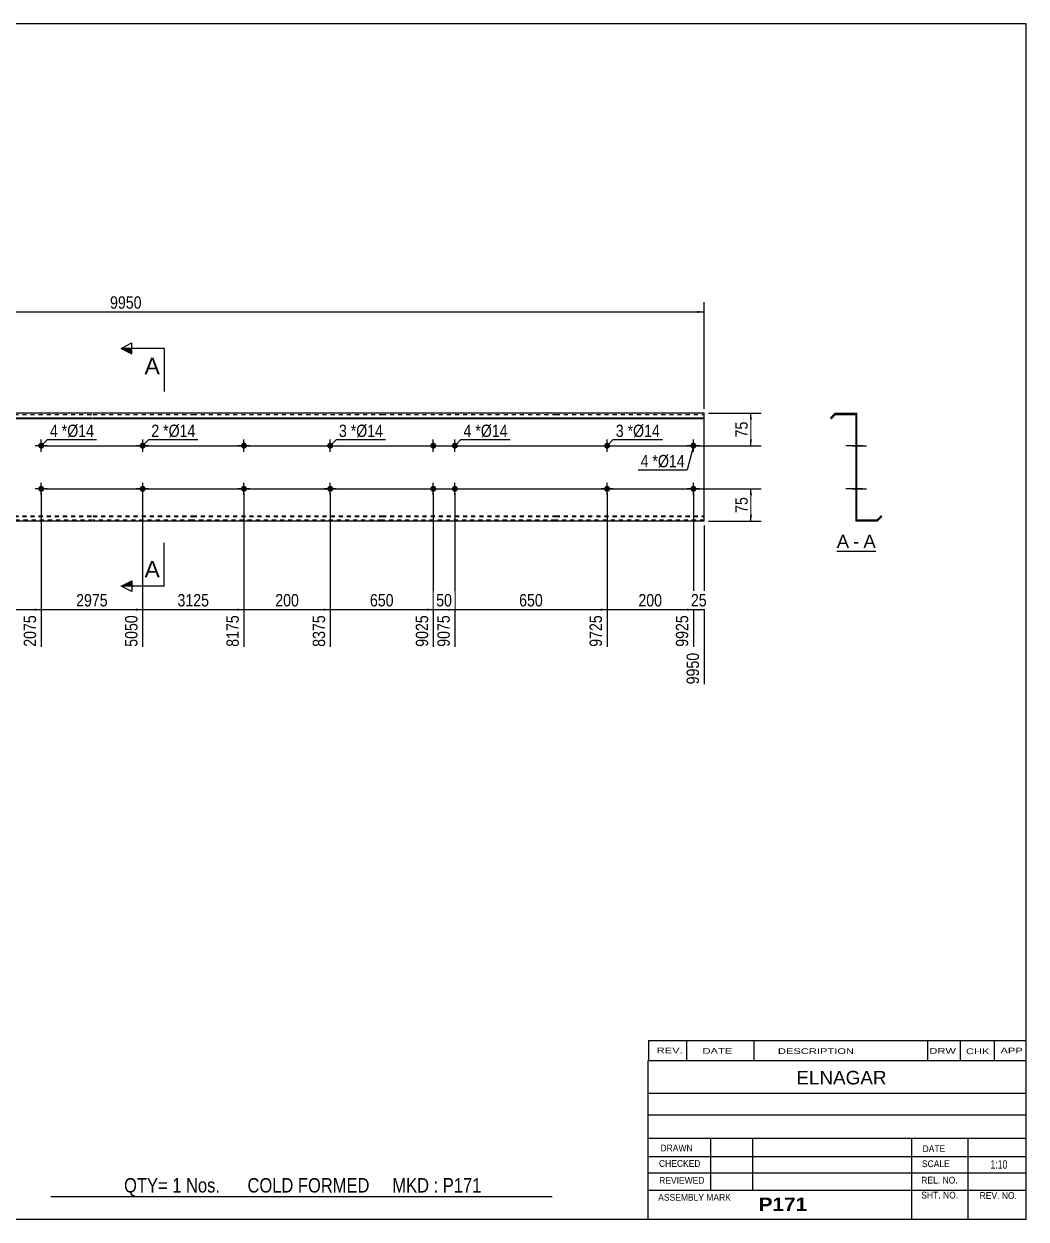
# Model space of a CAD drawing. Header units: millimetres. Extents: x -60 to 343, y -174 to 103.
# Drawn here: x 110.5 to 342.8, y -174.2 to 102.8 of the extents above; entities that cross this region are included whole.
import ezdxf

# ---------------------------------------------------------------- set-up
doc = ezdxf.new("R2010")
doc.units = ezdxf.units.MM
doc.linetypes.add('DXK_LINE_DOT1', pattern=[1.8814, 0.9407, -0.9407])
doc.styles.add('Arial', font='ARIAL.TTF', dxfattribs={"height": 0.2})
doc.styles.add('Arial Bold', font='ARIALBD.TTF', dxfattribs={"height": 0.2})
doc.styles.add('Arial Narrow', font='ARIALN.TTF', dxfattribs={"height": 0.2})

# ---------------------------------------------------------------- blocks, each defined once
blk = doc.blocks.new('Unknown-627188763-1854')
at = {"color": 5, "linetype": 'Continuous'}
for p, q in [((342.8, 102.75), (-57.2, 102.75)), ((-57.2, 102.75), (-57.2, -174.25)), ((342.8, -174.25), (342.8, 102.75)), ((-57.2, -174.25), (342.8, -174.25))]:
    blk.add_line(p, q, dxfattribs=at)
at = {"color": 174, "linetype": 'Continuous', "style": 'Arial'}
blk.add_text('Tekla structures', height=1.9102, rotation=90, dxfattribs=at).set_placement((-57.7, -173.75))
blk = doc.blocks.new('Unknown-627188763-12 - 1243')
at = {"color": 7, "linetype": 'Continuous'}
blk.add_line((298.9, -19.45), (307.93, -19.45), dxfattribs=at)
at = {"color": 0, "linetype": 'Continuous'}
blk.add_wipeout([(301.74, -18.7), (301.74, -15.5), (298.9, -15.5), (298.9, -18.7)], dxfattribs=at)
blk.add_wipeout([(304.13, -18.7), (304.13, -15.5), (302.7, -15.5), (302.7, -18.7)], dxfattribs=at)
at = {"color": 96, "linetype": 'Continuous', "style": 'Arial'}
blk.add_text('A', height=3.06, dxfattribs=at).set_placement((298.9, -18.7))
at = {"color": 0, "linetype": 'Continuous'}
blk.add_wipeout([(307.93, -18.7), (307.93, -15.5), (305.09, -15.5), (305.09, -18.7)], dxfattribs=at)
at = {"color": 96, "linetype": 'Continuous', "style": 'Arial'}
for s, p in [('A', (305.09, -18.7)), ('-', (302.7, -18.7))]:
    blk.add_text(s, height=3.06, dxfattribs=at).set_placement(p)
blk = doc.blocks.new('Bolt-627188763-1223 - 1203')
at = {"linetype": 'Continuous'}
for points in [[(160.77, 5, -1), (162.17, 5, -1)], [(264.96, 5, -1), (266.36, 5, -1)]]:
    blk.add_hatch(color=3, dxfattribs=at).paths.add_polyline_path(points)
at = {"color": 3, "linetype": 'Continuous'}
for p, q in [((161.47, 3.6), (161.47, 6.4)), ((265.66, 3.6), (265.66, 6.4)), ((162.87, 5), (160.07, 5)), ((267.06, 5), (264.26, 5))]:
    blk.add_line(p, q, dxfattribs=at)
blk = doc.blocks.new('Part-627188763-1218 - 1203')
at = {"color": 2, "linetype": 'Continuous'}
for p, q in [((14.4, 12.5), (0, 12.5)), ((0, 12.5), (0, -12.5)), ((0, 11.44), (14.4, 11.44)), ((0, 11.26), (14.4, 11.26)), ((38.29, 12.5), (14.5, 12.5)), ((14.5, 11.44), (38.29, 11.44)), ((14.5, 11.26), (38.29, 11.26)), ((78.59, 12.5), (38.39, 12.5)), ((38.39, 11.44), (78.59, 11.44)), ((38.39, 11.26), (78.59, 11.26)), ((102.48, 12.5), (78.69, 12.5)), ((78.69, 11.44), (102.48, 11.44)), ((78.69, 11.26), (102.48, 11.26)), ((126.38, 12.5), (102.58, 12.5)), ((102.58, 11.44), (126.38, 11.44)), ((102.58, 11.26), (126.38, 11.26)), ((149.48, 12.5), (126.48, 12.5)), ((126.48, 11.44), (149.48, 11.44)), ((126.48, 11.26), (149.48, 11.26)), ((193.37, 12.5), (149.58, 12.5)), ((149.58, 11.44), (193.37, 11.44)), ((149.58, 11.26), (193.37, 11.26)), ((233.67, 12.5), (193.47, 12.5)), ((193.47, 11.44), (233.67, 11.44)), ((193.47, 11.26), (233.67, 11.26)), ((268.16, 12.5), (233.77, 12.5)), ((233.77, 11.44), (268.16, 11.44)), ((233.77, 11.26), (268.16, 11.26)), ((268.16, -12.5), (268.16, 12.5)), ((14.4, -12.5), (0, -12.5)), ((38.29, -12.5), (14.5, -12.5)), ((78.59, -12.5), (38.39, -12.5)), ((102.48, -12.5), (78.69, -12.5)), ((126.38, -12.5), (102.58, -12.5)), ((149.48, -12.5), (126.48, -12.5)), ((193.37, -12.5), (149.58, -12.5)), ((233.67, -12.5), (193.47, -12.5)), ((268.16, -12.5), (233.77, -12.5))]:
    blk.add_line(p, q, dxfattribs=at)
at = {"color": 7, "linetype": 'DXK_LINE_DOT1'}
for p, q in [((0, 12.25), (14.4, 12.25)), ((14.5, 12.25), (38.29, 12.25)), ((38.39, 12.25), (78.59, 12.25)), ((78.69, 12.25), (102.48, 12.25)), ((102.58, 12.25), (126.38, 12.25)), ((126.48, 12.25), (149.48, 12.25)), ((149.58, 12.25), (193.37, 12.25)), ((193.47, 12.25), (233.67, 12.25)), ((233.77, 12.25), (268.16, 12.25)), ((0, -11.26), (14.4, -11.26)), ((0, -11.44), (14.4, -11.44)), ((14.4, -12.25), (0, -12.25)), ((14.5, -11.26), (38.29, -11.26)), ((14.5, -11.44), (38.29, -11.44)), ((38.29, -12.25), (14.5, -12.25)), ((38.39, -11.26), (78.59, -11.26)), ((38.39, -11.44), (78.59, -11.44)), ((78.59, -12.25), (38.39, -12.25)), ((78.69, -11.26), (102.48, -11.26)), ((78.69, -11.44), (102.48, -11.44)), ((102.48, -12.25), (78.69, -12.25)), ((102.58, -11.26), (126.38, -11.26)), ((102.58, -11.44), (126.38, -11.44)), ((126.38, -12.25), (102.58, -12.25)), ((126.48, -11.26), (149.48, -11.26)), ((126.48, -11.44), (149.48, -11.44)), ((149.48, -12.25), (126.48, -12.25)), ((149.58, -11.26), (193.37, -11.26)), ((149.58, -11.44), (193.37, -11.44)), ((193.37, -12.25), (149.58, -12.25)), ((193.47, -11.26), (233.67, -11.26)), ((193.47, -11.44), (233.67, -11.44)), ((233.67, -12.25), (193.47, -12.25)), ((233.77, -11.26), (268.16, -11.26)), ((233.77, -11.44), (268.16, -11.44)), ((268.16, -12.25), (233.77, -12.25))]:
    blk.add_line(p, q, dxfattribs=at)
blk = doc.blocks.new('Bolt-627188763-1221 - 1203')
at = {"linetype": 'Continuous'}
blk.add_hatch(color=3, dxfattribs=at).paths.add_polyline_path([(244.96, -5, -1), (246.36, -5, -1)])
at = {"color": 3, "linetype": 'Continuous'}
for p, q in [((247.06, -5), (244.26, -5)), ((245.66, -6.4), (245.66, -3.6))]:
    blk.add_line(p, q, dxfattribs=at)
blk = doc.blocks.new('Bolt-627188763-1222 - 1203')
at = {"linetype": 'Continuous'}
blk.add_hatch(color=3, dxfattribs=at).paths.add_polyline_path([(180.77, -5, -1), (182.17, -5, -1)])
at = {"color": 3, "linetype": 'Continuous'}
for p, q in [((182.87, -5), (180.07, -5)), ((181.47, -6.4), (181.47, -3.6))]:
    blk.add_line(p, q, dxfattribs=at)
blk = doc.blocks.new('Bolt-627188763-1224 - 1203')
at = {"linetype": 'Continuous'}
for points in [[(160.77, -5, -1), (162.17, -5, -1)], [(264.96, -5, -1), (266.36, -5, -1)]]:
    blk.add_hatch(color=3, dxfattribs=at).paths.add_polyline_path(points)
at = {"color": 3, "linetype": 'Continuous'}
for p, q in [((162.87, -5), (160.07, -5)), ((161.47, -6.4), (161.47, -3.6)), ((267.06, -5), (264.26, -5)), ((265.66, -6.4), (265.66, -3.6))]:
    blk.add_line(p, q, dxfattribs=at)
blk = doc.blocks.new('Bolt-627188763-1225 - 1203')
at = {"linetype": 'Continuous'}
for points in [[(1.8, 5, -1), (3.2, 5, -1)], [(113.78, 5, -1), (115.18, 5, -1)]]:
    blk.add_hatch(color=3, dxfattribs=at).paths.add_polyline_path(points)
at = {"color": 3, "linetype": 'Continuous'}
for p, q in [((2.5, 3.6), (2.5, 6.4)), ((114.48, 3.6), (114.48, 6.4)), ((3.9, 5), (1.1, 5)), ((115.88, 5), (113.08, 5))]:
    blk.add_line(p, q, dxfattribs=at)
blk = doc.blocks.new('Bolt-627188763-1226 - 1203')
at = {"linetype": 'Continuous'}
for points in [[(1.8, -5, -1), (3.2, -5, -1)], [(113.78, -5, -1), (115.18, -5, -1)]]:
    blk.add_hatch(color=3, dxfattribs=at).paths.add_polyline_path(points)
at = {"color": 3, "linetype": 'Continuous'}
for p, q in [((3.9, -5), (1.1, -5)), ((2.5, -6.4), (2.5, -3.6)), ((115.88, -5), (113.08, -5)), ((114.48, -6.4), (114.48, -3.6))]:
    blk.add_line(p, q, dxfattribs=at)
blk = doc.blocks.new('Bolt-627188763-1227 - 1203')
at = {"linetype": 'Continuous'}
for points in [[(138.68, 5, -1), (137.28, 5, -1)], [(138.68, -5, -1), (137.28, -5, -1)]]:
    blk.add_hatch(color=3, dxfattribs=at).paths.add_polyline_path(points)
at = {"color": 3, "linetype": 'Continuous'}
for p, q in [((137.98, 6.4), (137.98, 3.6)), ((139.38, 5), (136.58, 5)), ((139.38, -5), (136.58, -5)), ((137.98, -3.6), (137.98, -6.4))]:
    blk.add_line(p, q, dxfattribs=at)
blk = doc.blocks.new('Bolt-627188763-1233 - 1203')
at = {"linetype": 'Continuous'}
for points in [[(204.67, 5, -1), (206.07, 5, -1)], [(209.67, 5, -1), (211.07, 5, -1)], [(204.67, -5, -1), (206.07, -5, -1)], [(209.67, -5, -1), (211.07, -5, -1)]]:
    blk.add_hatch(color=3, dxfattribs=at).paths.add_polyline_path(points)
at = {"color": 3, "linetype": 'Continuous'}
for p, q in [((205.37, 3.6), (205.37, 6.4)), ((210.37, 3.6), (210.37, 6.4)), ((203.97, 5), (206.77, 5)), ((208.97, 5), (211.77, 5)), ((203.97, -5), (206.77, -5)), ((205.37, -6.4), (205.37, -3.6)), ((208.97, -5), (211.77, -5)), ((210.37, -6.4), (210.37, -3.6))]:
    blk.add_line(p, q, dxfattribs=at)
blk = doc.blocks.new('Bolt-627188763-1234 - 1203')
at = {"linetype": 'Continuous'}
blk.add_hatch(color=3, dxfattribs=at).paths.add_polyline_path([(180.77, 5, -1), (182.17, 5, -1)])
at = {"color": 3, "linetype": 'Continuous'}
for p, q in [((181.47, 3.6), (181.47, 6.4)), ((180.07, 5), (182.87, 5))]:
    blk.add_line(p, q, dxfattribs=at)
blk = doc.blocks.new('Bolt-627188763-1235 - 1203')
at = {"linetype": 'Continuous'}
blk.add_hatch(color=3, dxfattribs=at).paths.add_polyline_path([(244.96, 5, -1), (246.36, 5, -1)])
at = {"color": 3, "linetype": 'Continuous'}
for p, q in [((245.66, 3.6), (245.66, 6.4)), ((244.26, 5), (247.06, 5))]:
    blk.add_line(p, q, dxfattribs=at)
blk = doc.blocks.new('Bolt-627188763-1236 - 1203')
at = {"linetype": 'Continuous'}
blk.add_hatch(color=3, dxfattribs=at).paths.add_polyline_path([(244.96, -5, -1), (246.36, -5, -1)])
at = {"color": 3, "linetype": 'Continuous'}
for p, q in [((247.06, -5), (244.26, -5)), ((245.66, -6.4), (245.66, -3.6))]:
    blk.add_line(p, q, dxfattribs=at)
blk = doc.blocks.new('Bolt-627188763-1237 - 1203')
at = {"linetype": 'Continuous'}
blk.add_hatch(color=3, dxfattribs=at).paths.add_polyline_path([(180.77, -5, -1), (182.17, -5, -1)])
at = {"color": 3, "linetype": 'Continuous'}
for p, q in [((182.87, -5), (180.07, -5)), ((181.47, -6.4), (181.47, -3.6))]:
    blk.add_line(p, q, dxfattribs=at)
blk = doc.blocks.new('Bolt-627188763-1248 - 1243')
at = {"linetype": 'Continuous'}
blk.add_hatch(color=3, dxfattribs=at).paths.add_polyline_path([(303.29, -4.3), (303.29, -5.7), (303.54, -5.7), (303.54, -4.3)])
at = {"color": 3, "linetype": 'Continuous'}
for p, q in [((302.49, -5), (305.79, -5)), ((303.29, -4.3), (303.54, -4.3)), ((303.29, -5.7), (303.54, -5.7))]:
    blk.add_line(p, q, dxfattribs=at)
blk = doc.blocks.new('Bolt-627188763-1264 - 1243')
at = {"linetype": 'Continuous'}
blk.add_hatch(color=3, dxfattribs=at).paths.add_polyline_path([(303.29, -4.3), (303.29, -5.7), (303.54, -5.7), (303.54, -4.3)])
at = {"color": 3, "linetype": 'Continuous'}
for p, q in [((302.49, -5), (305.79, -5)), ((303.29, -4.3), (303.54, -4.3)), ((303.29, -5.7), (303.54, -5.7))]:
    blk.add_line(p, q, dxfattribs=at)
blk = doc.blocks.new('Part-627188763-1245 - 1243')
at = {"color": 2, "linetype": 'Continuous'}
for p, q in [((298.54, 12.5), (297.48, 11.44)), ((297.48, 11.44), (297.66, 11.26)), ((298.64, 12.25), (297.66, 11.26)), ((298.54, 12.5), (303.54, 12.5)), ((298.64, 12.25), (303.29, 12.25)), ((303.29, 12.25), (303.29, -12.5)), ((303.54, -12.25), (303.54, 12.5)), ((308.29, -12.5), (303.29, -12.5)), ((308.19, -12.25), (303.54, -12.25)), ((308.19, -12.25), (309.17, -11.26)), ((308.29, -12.5), (309.35, -11.44)), ((309.35, -11.44), (309.17, -11.26))]:
    blk.add_line(p, q, dxfattribs=at)
blk = doc.blocks.new('Bolt-627188763-1246 - 1243')
at = {"linetype": 'Continuous'}
blk.add_hatch(color=3, dxfattribs=at).paths.add_polyline_path([(303.29, -4.3), (303.29, -5.7), (303.54, -5.7), (303.54, -4.3)])
at = {"color": 3, "linetype": 'Continuous'}
for p, q in [((302.49, -5), (305.79, -5)), ((303.29, -4.3), (303.54, -4.3)), ((303.29, -5.7), (303.54, -5.7))]:
    blk.add_line(p, q, dxfattribs=at)
blk = doc.blocks.new('Bolt-627188763-1247 - 1243')
at = {"linetype": 'Continuous'}
blk.add_hatch(color=3, dxfattribs=at).paths.add_polyline_path([(303.29, -4.3), (303.29, -5.7), (303.54, -5.7), (303.54, -4.3)])
at = {"color": 3, "linetype": 'Continuous'}
for p, q in [((302.49, -5), (305.79, -5)), ((303.29, -4.3), (303.54, -4.3)), ((303.29, -5.7), (303.54, -5.7))]:
    blk.add_line(p, q, dxfattribs=at)
blk = doc.blocks.new('Bolt-627188763-1249 - 1243')
at = {"linetype": 'Continuous'}
blk.add_hatch(color=3, dxfattribs=at).paths.add_polyline_path([(303.29, -4.3), (303.29, -5.7), (303.54, -5.7), (303.54, -4.3)])
at = {"color": 3, "linetype": 'Continuous'}
for p, q in [((302.49, -5), (305.79, -5)), ((303.29, -4.3), (303.54, -4.3)), ((303.29, -5.7), (303.54, -5.7))]:
    blk.add_line(p, q, dxfattribs=at)
blk = doc.blocks.new('Bolt-627188763-1250 - 1243')
at = {"linetype": 'Continuous'}
blk.add_hatch(color=3, dxfattribs=at).paths.add_polyline_path([(303.29, 5.7), (303.29, 4.3), (303.54, 4.3), (303.54, 5.7)])
blk.add_hatch(color=3, dxfattribs=at).paths.add_polyline_path([(303.29, 5.7), (303.29, 4.3), (303.54, 4.3), (303.54, 5.7)])
at = {"color": 3, "linetype": 'Continuous'}
for p, q in [((303.29, 5.7), (303.54, 5.7)), ((303.29, 5.7), (303.54, 5.7)), ((302.49, 5), (305.79, 5)), ((302.49, 5), (305.79, 5)), ((303.29, 4.3), (303.54, 4.3)), ((303.29, 4.3), (303.54, 4.3))]:
    blk.add_line(p, q, dxfattribs=at)
blk = doc.blocks.new('Bolt-627188763-1251 - 1243')
at = {"linetype": 'Continuous'}
blk.add_hatch(color=3, dxfattribs=at).paths.add_polyline_path([(303.29, -4.3), (303.29, -5.7), (303.54, -5.7), (303.54, -4.3)])
blk.add_hatch(color=3, dxfattribs=at).paths.add_polyline_path([(303.29, -4.3), (303.29, -5.7), (303.54, -5.7), (303.54, -4.3)])
at = {"color": 3, "linetype": 'Continuous'}
for p, q in [((302.49, -5), (305.79, -5)), ((302.49, -5), (305.79, -5)), ((303.29, -4.3), (303.54, -4.3)), ((303.29, -4.3), (303.54, -4.3)), ((303.29, -5.7), (303.54, -5.7)), ((303.29, -5.7), (303.54, -5.7))]:
    blk.add_line(p, q, dxfattribs=at)
blk = doc.blocks.new('Bolt-627188763-1252 - 1243')
at = {"linetype": 'Continuous'}
blk.add_hatch(color=3, dxfattribs=at).paths.add_polyline_path([(303.29, 5.7), (303.29, 4.3), (303.54, 4.3), (303.54, 5.7)])
blk.add_hatch(color=3, dxfattribs=at).paths.add_polyline_path([(303.29, 5.7), (303.29, 4.3), (303.54, 4.3), (303.54, 5.7)])
at = {"color": 3, "linetype": 'Continuous'}
for p, q in [((303.29, 5.7), (303.54, 5.7)), ((303.29, 5.7), (303.54, 5.7)), ((302.49, 5), (305.79, 5)), ((302.49, 5), (305.79, 5)), ((303.29, 4.3), (303.54, 4.3)), ((303.29, 4.3), (303.54, 4.3))]:
    blk.add_line(p, q, dxfattribs=at)
blk = doc.blocks.new('Bolt-627188763-1253 - 1243')
at = {"linetype": 'Continuous'}
blk.add_hatch(color=3, dxfattribs=at).paths.add_polyline_path([(303.29, -4.3), (303.29, -5.7), (303.54, -5.7), (303.54, -4.3)])
blk.add_hatch(color=3, dxfattribs=at).paths.add_polyline_path([(303.29, -4.3), (303.29, -5.7), (303.54, -5.7), (303.54, -4.3)])
at = {"color": 3, "linetype": 'Continuous'}
for p, q in [((302.49, -5), (305.79, -5)), ((302.49, -5), (305.79, -5)), ((303.29, -4.3), (303.54, -4.3)), ((303.29, -4.3), (303.54, -4.3)), ((303.29, -5.7), (303.54, -5.7)), ((303.29, -5.7), (303.54, -5.7))]:
    blk.add_line(p, q, dxfattribs=at)
blk = doc.blocks.new('Bolt-627188763-1254 - 1243')
at = {"linetype": 'Continuous'}
for points in [[(303.54, 4.3), (303.54, 5.7), (303.29, 5.7), (303.29, 4.3)], [(303.54, -5.7), (303.54, -4.3), (303.29, -4.3), (303.29, -5.7)]]:
    blk.add_hatch(color=3, dxfattribs=at).paths.add_polyline_path(points)
at = {"color": 3, "linetype": 'Continuous'}
for p, q in [((303.54, 5.7), (303.29, 5.7)), ((303.54, 5), (301.29, 5)), ((303.54, 4.3), (303.29, 4.3)), ((303.54, -5), (301.29, -5)), ((303.54, -4.3), (303.29, -4.3)), ((303.54, -5.7), (303.29, -5.7))]:
    blk.add_line(p, q, dxfattribs=at)
blk = doc.blocks.new('Bolt-627188763-1255 - 1243')
at = {"linetype": 'Continuous'}
for points in [[(303.29, 5.7), (303.29, 4.3), (303.54, 4.3), (303.54, 5.7)], [(303.29, 5.7), (303.29, 4.3), (303.54, 4.3), (303.54, 5.7)], [(303.29, -4.3), (303.29, -5.7), (303.54, -5.7), (303.54, -4.3)], [(303.29, -4.3), (303.29, -5.7), (303.54, -5.7), (303.54, -4.3)]]:
    blk.add_hatch(color=3, dxfattribs=at).paths.add_polyline_path(points)
at = {"color": 3, "linetype": 'Continuous'}
for p, q in [((303.54, 5.7), (303.29, 5.7)), ((303.54, 5.7), (303.29, 5.7)), ((304.84, 5), (301.04, 5)), ((304.84, 5), (301.04, 5)), ((303.54, 4.3), (303.29, 4.3)), ((303.54, 4.3), (303.29, 4.3)), ((304.84, -5), (301.04, -5)), ((304.84, -5), (301.04, -5)), ((303.54, -4.3), (303.29, -4.3)), ((303.54, -4.3), (303.29, -4.3)), ((303.54, -5.7), (303.29, -5.7)), ((303.54, -5.7), (303.29, -5.7))]:
    blk.add_line(p, q, dxfattribs=at)
blk = doc.blocks.new('Bolt-627188763-1256 - 1243')
at = {"linetype": 'Continuous'}
blk.add_hatch(color=3, dxfattribs=at).paths.add_polyline_path([(303.29, 5.7), (303.29, 4.3), (303.54, 4.3), (303.54, 5.7)])
at = {"color": 3, "linetype": 'Continuous'}
for p, q in [((303.54, 5.7), (303.29, 5.7)), ((304.49, 5), (301.19, 5)), ((303.54, 4.3), (303.29, 4.3))]:
    blk.add_line(p, q, dxfattribs=at)
blk = doc.blocks.new('Bolt-627188763-1257 - 1243')
at = {"linetype": 'Continuous'}
blk.add_hatch(color=3, dxfattribs=at).paths.add_polyline_path([(303.29, 5.7), (303.29, 4.3), (303.54, 4.3), (303.54, 5.7)])
at = {"color": 3, "linetype": 'Continuous'}
for p, q in [((303.54, 5.7), (303.29, 5.7)), ((304.49, 5), (301.19, 5)), ((303.54, 4.3), (303.29, 4.3))]:
    blk.add_line(p, q, dxfattribs=at)
blk = doc.blocks.new('Bolt-627188763-1258 - 1243')
at = {"linetype": 'Continuous'}
blk.add_hatch(color=3, dxfattribs=at).paths.add_polyline_path([(303.29, -4.3), (303.29, -5.7), (303.54, -5.7), (303.54, -4.3)])
at = {"color": 3, "linetype": 'Continuous'}
for p, q in [((302.49, -5), (305.79, -5)), ((303.29, -4.3), (303.54, -4.3)), ((303.29, -5.7), (303.54, -5.7))]:
    blk.add_line(p, q, dxfattribs=at)
blk = doc.blocks.new('Bolt-627188763-1259 - 1243')
at = {"linetype": 'Continuous'}
blk.add_hatch(color=3, dxfattribs=at).paths.add_polyline_path([(303.29, -4.3), (303.29, -5.7), (303.54, -5.7), (303.54, -4.3)])
at = {"color": 3, "linetype": 'Continuous'}
for p, q in [((302.49, -5), (305.79, -5)), ((303.29, -4.3), (303.54, -4.3)), ((303.29, -5.7), (303.54, -5.7))]:
    blk.add_line(p, q, dxfattribs=at)
blk = doc.blocks.new('Bolt-627188763-1260 - 1243')
at = {"linetype": 'Continuous'}
for points in [[(303.29, 5.7), (303.29, 4.3), (303.54, 4.3), (303.54, 5.7)], [(303.29, 5.7), (303.29, 4.3), (303.54, 4.3), (303.54, 5.7)], [(303.29, -4.3), (303.29, -5.7), (303.54, -5.7), (303.54, -4.3)], [(303.29, -4.3), (303.29, -5.7), (303.54, -5.7), (303.54, -4.3)]]:
    blk.add_hatch(color=3, dxfattribs=at).paths.add_polyline_path(points)
at = {"color": 3, "linetype": 'Continuous'}
for p, q in [((303.54, 5.7), (303.29, 5.7)), ((303.54, 5.7), (303.29, 5.7)), ((304.84, 5), (301.04, 5)), ((304.84, 5), (301.04, 5)), ((303.54, 4.3), (303.29, 4.3)), ((303.54, 4.3), (303.29, 4.3)), ((304.84, -5), (301.04, -5)), ((304.84, -5), (301.04, -5)), ((303.54, -4.3), (303.29, -4.3)), ((303.54, -4.3), (303.29, -4.3)), ((303.54, -5.7), (303.29, -5.7)), ((303.54, -5.7), (303.29, -5.7))]:
    blk.add_line(p, q, dxfattribs=at)
blk = doc.blocks.new('Bolt-627188763-1261 - 1243')
at = {"linetype": 'Continuous'}
blk.add_hatch(color=3, dxfattribs=at).paths.add_polyline_path([(303.29, 5.7), (303.29, 4.3), (303.54, 4.3), (303.54, 5.7)])
at = {"color": 3, "linetype": 'Continuous'}
for p, q in [((303.54, 5.7), (303.29, 5.7)), ((304.46, 5), (301.16, 5)), ((303.54, 4.3), (303.29, 4.3))]:
    blk.add_line(p, q, dxfattribs=at)
blk = doc.blocks.new('Bolt-627188763-1262 - 1243')
at = {"linetype": 'Continuous'}
blk.add_hatch(color=3, dxfattribs=at).paths.add_polyline_path([(303.29, 5.7), (303.29, 4.3), (303.54, 4.3), (303.54, 5.7)])
at = {"color": 3, "linetype": 'Continuous'}
for p, q in [((303.54, 5.7), (303.29, 5.7)), ((304.46, 5), (301.16, 5)), ((303.54, 4.3), (303.29, 4.3))]:
    blk.add_line(p, q, dxfattribs=at)
blk = doc.blocks.new('Bolt-627188763-1263 - 1243')
at = {"linetype": 'Continuous'}
blk.add_hatch(color=3, dxfattribs=at).paths.add_polyline_path([(303.29, -4.3), (303.29, -5.7), (303.54, -5.7), (303.54, -4.3)])
at = {"color": 3, "linetype": 'Continuous'}
for p, q in [((302.49, -5), (305.79, -5)), ((303.29, -4.3), (303.54, -4.3)), ((303.29, -5.7), (303.54, -5.7))]:
    blk.add_line(p, q, dxfattribs=at)
blk = doc.blocks.new('StraightDimension-627188763-1289 - 1203')
at = {"linetype": 'Continuous'}
blk.add_hatch(color=7, dxfattribs=at).paths.add_polyline_path([(136.48, -32.75), (137.98, -33), (136.48, -33.25)])
at = {"color": 7, "linetype": 'Continuous'}
for p, q in [((114.48, -6), (114.48, -41.61)), ((137.98, -6), (137.98, -41.61)), ((114.48, -33), (137.98, -33))]:
    blk.add_line(p, q, dxfattribs=at)
at = {"color": 0}
blk.add_wipeout([(130.48, -32.85), (130.48, -28.65), (121.97, -28.65), (121.97, -32.85)], dxfattribs=at)
at = {"color": 0, "linetype": 'Continuous'}
blk.add_wipeout([(137.38, -33.7), (133.18, -33.7), (133.18, -42.21), (137.38, -42.21)], dxfattribs=at)
at = {"color": 3, "style": 'Arial Narrow'}
blk.add_text('2975', height=2.863, dxfattribs=at).set_placement((122.57, -32.25))
at = {"color": 3, "linetype": 'Continuous', "style": 'Arial Narrow'}
blk.add_text('5050', height=2.863, rotation=90.0002, dxfattribs=at).set_placement((136.78, -41.61))
blk = doc.blocks.new('StraightDimension-627188763-1284 - 1203')
at = {"linetype": 'Continuous'}
blk.add_hatch(color=7, dxfattribs=at).paths.add_polyline_path([(244.16, -32.75), (245.66, -33), (244.16, -33.25)])
at = {"color": 7, "linetype": 'Continuous'}
for p, q in [((210.37, -6), (210.37, -41.61)), ((245.66, -6), (245.66, -41.61)), ((210.37, -33), (245.66, -33))]:
    blk.add_line(p, q, dxfattribs=at)
at = {"color": 0}
blk.add_wipeout([(231.36, -32.85), (231.36, -28.65), (224.67, -28.65), (224.67, -32.85)], dxfattribs=at)
at = {"color": 0, "linetype": 'Continuous'}
blk.add_wipeout([(245.06, -33.7), (240.86, -33.7), (240.86, -42.21), (245.06, -42.21)], dxfattribs=at)
at = {"color": 3, "style": 'Arial Narrow'}
blk.add_text('650', height=2.863, dxfattribs=at).set_placement((225.27, -32.25))
at = {"color": 3, "linetype": 'Continuous', "style": 'Arial Narrow'}
blk.add_text('9725', height=2.863, rotation=90.0002, dxfattribs=at).set_placement((244.46, -41.61))
blk = doc.blocks.new('StraightDimension-627188763-1283 - 1203')
at = {"linetype": 'Continuous'}
blk.add_hatch(color=7, dxfattribs=at).paths.add_polyline_path([(264.16, -32.75), (265.66, -33), (264.16, -33.25)])
at = {"color": 7, "linetype": 'Continuous'}
for p, q in [((245.66, -6), (245.66, -41.61)), ((265.66, -6), (265.66, -41.61)), ((245.66, -33), (265.66, -33))]:
    blk.add_line(p, q, dxfattribs=at)
at = {"color": 0}
blk.add_wipeout([(259.01, -32.85), (259.01, -28.65), (252.32, -28.65), (252.32, -32.85)], dxfattribs=at)
at = {"color": 0, "linetype": 'Continuous'}
blk.add_wipeout([(265.06, -33.7), (260.86, -33.7), (260.86, -42.21), (265.06, -42.21)], dxfattribs=at)
at = {"color": 3, "style": 'Arial Narrow'}
blk.add_text('200', height=2.863, dxfattribs=at).set_placement((252.92, -32.25))
at = {"color": 3, "linetype": 'Continuous', "style": 'Arial Narrow'}
blk.add_text('9925', height=2.863, rotation=90.0002, dxfattribs=at).set_placement((264.46, -41.61))
blk = doc.blocks.new('StraightDimension-627188763-1282 - 1203')
at = {"linetype": 'Continuous'}
blk.add_hatch(color=7, dxfattribs=at).paths.add_polyline_path([(266.66, -32.75), (268.16, -33), (266.66, -33.25)])
at = {"color": 7, "linetype": 'Continuous'}
for p, q in [((265.66, -6), (265.66, -41.61)), ((268.16, -13.5), (268.16, -50.31)), ((265.66, -33), (268.16, -33))]:
    blk.add_line(p, q, dxfattribs=at)
at = {"color": 0}
blk.add_wipeout([(269.34, -32.85), (269.34, -28.65), (264.49, -28.65), (264.49, -32.85)], dxfattribs=at)
at = {"color": 0, "linetype": 'Continuous'}
blk.add_wipeout([(267.56, -42.4), (263.36, -42.4), (263.36, -50.91), (267.56, -50.91)], dxfattribs=at)
at = {"color": 3, "style": 'Arial Narrow'}
blk.add_text('25', height=2.863, dxfattribs=at).set_placement((265.09, -32.25))
at = {"color": 3, "linetype": 'Continuous', "style": 'Arial Narrow'}
blk.add_text('9950', height=2.863, rotation=90.0002, dxfattribs=at).set_placement((266.96, -50.31))
blk = doc.blocks.new('StraightDimension-627188763-1355 - 1203')
at = {"linetype": 'Continuous'}
for points in [[(278.75, 11), (279, 12.5), (279.25, 11)], [(279.25, 6.5), (279, 5), (278.75, 6.5)]]:
    blk.add_hatch(color=7, dxfattribs=at).paths.add_polyline_path(points)
at = {"color": 7, "linetype": 'Continuous'}
for p, q in [((269.16, 12.5), (281.4, 12.5)), ((279, 5), (279, 12.5)), ((115.48, 5), (281.4, 5))]:
    blk.add_line(p, q, dxfattribs=at)
at = {"color": 0}
blk.add_wipeout([(278.85, 11.18), (274.65, 11.18), (274.65, 6.32), (278.85, 6.32)], dxfattribs=at)
at = {"color": 3, "style": 'Arial Narrow'}
blk.add_text('75', height=2.863, rotation=90.0002, dxfattribs=at).set_placement((278.25, 6.92))
blk = doc.blocks.new('StraightDimension-627188763-1286 - 1203')
at = {"linetype": 'Continuous'}
blk.add_hatch(color=7, dxfattribs=at).paths.add_polyline_path([(203.87, -32.75), (205.37, -33), (203.87, -33.25)])
at = {"color": 7, "linetype": 'Continuous'}
for p, q in [((181.47, -6), (181.47, -41.61)), ((205.37, -6), (205.37, -41.61)), ((181.47, -33), (205.37, -33))]:
    blk.add_line(p, q, dxfattribs=at)
at = {"color": 0}
blk.add_wipeout([(196.76, -32.85), (196.76, -28.65), (190.08, -28.65), (190.08, -32.85)], dxfattribs=at)
at = {"color": 0, "linetype": 'Continuous'}
blk.add_wipeout([(204.77, -33.7), (200.57, -33.7), (200.57, -42.21), (204.77, -42.21)], dxfattribs=at)
at = {"color": 3, "style": 'Arial Narrow'}
blk.add_text('650', height=2.863, dxfattribs=at).set_placement((190.68, -32.25))
at = {"color": 3, "linetype": 'Continuous', "style": 'Arial Narrow'}
blk.add_text('9025', height=2.863, rotation=90.0002, dxfattribs=at).set_placement((204.17, -41.61))
blk = doc.blocks.new('StraightDimension-627188763-1290 - 1203')
at = {"linetype": 'Continuous'}
blk.add_hatch(color=7, dxfattribs=at).paths.add_polyline_path([(112.98, -32.75), (114.48, -33), (112.98, -33.25)])
at = {"color": 7, "linetype": 'Continuous'}
for p, q in [((90.58, -6), (90.58, -41.61)), ((114.48, -6), (114.48, -41.61)), ((90.58, -33), (114.48, -33))]:
    blk.add_line(p, q, dxfattribs=at)
at = {"color": 0}
blk.add_wipeout([(105.87, -32.85), (105.87, -28.65), (99.19, -28.65), (99.19, -32.85)], dxfattribs=at)
at = {"color": 0, "linetype": 'Continuous'}
blk.add_wipeout([(113.88, -33.7), (109.68, -33.7), (109.68, -42.21), (113.88, -42.21)], dxfattribs=at)
at = {"color": 3, "style": 'Arial Narrow'}
blk.add_text('350', height=2.863, dxfattribs=at).set_placement((99.79, -32.25))
at = {"color": 3, "linetype": 'Continuous', "style": 'Arial Narrow'}
blk.add_text('2075', height=2.863, rotation=90.0002, dxfattribs=at).set_placement((113.28, -41.61))
blk = doc.blocks.new('StraightDimension-627188763-1364 - 1203')
at = {"linetype": 'Continuous'}
for points in [[(278.75, -6.5), (279, -5), (279.25, -6.5)], [(279.25, -11), (279, -12.5), (278.75, -11)]]:
    blk.add_hatch(color=7, dxfattribs=at).paths.add_polyline_path(points)
at = {"color": 7, "linetype": 'Continuous'}
for p, q in [((115.48, -5), (281.4, -5)), ((279, -12.5), (279, -5)), ((269.16, -12.5), (281.4, -12.5))]:
    blk.add_line(p, q, dxfattribs=at)
at = {"color": 0}
blk.add_wipeout([(278.85, -6.32), (274.65, -6.32), (274.65, -11.18), (278.85, -11.18)], dxfattribs=at)
at = {"color": 3, "style": 'Arial Narrow'}
blk.add_text('75', height=2.863, rotation=90.0002, dxfattribs=at).set_placement((278.25, -10.58))
blk = doc.blocks.new('StraightDimension-627188763-1288 - 1203')
at = {"linetype": 'Continuous'}
blk.add_hatch(color=7, dxfattribs=at).paths.add_polyline_path([(159.97, -32.75), (161.47, -33), (159.97, -33.25)])
at = {"color": 7, "linetype": 'Continuous'}
for p, q in [((137.98, -6), (137.98, -41.61)), ((161.47, -6), (161.47, -41.61)), ((137.98, -33), (161.47, -33))]:
    blk.add_line(p, q, dxfattribs=at)
at = {"color": 0}
blk.add_wipeout([(153.98, -32.85), (153.98, -28.65), (145.47, -28.65), (145.47, -32.85)], dxfattribs=at)
at = {"color": 0, "linetype": 'Continuous'}
blk.add_wipeout([(160.87, -33.7), (156.67, -33.7), (156.67, -42.21), (160.87, -42.21)], dxfattribs=at)
at = {"color": 3, "style": 'Arial Narrow'}
blk.add_text('3125', height=2.863, dxfattribs=at).set_placement((146.07, -32.25))
at = {"color": 3, "linetype": 'Continuous', "style": 'Arial Narrow'}
blk.add_text('8175', height=2.863, rotation=90.0002, dxfattribs=at).set_placement((160.27, -41.61))
blk = doc.blocks.new('StraightDimension-627188763-1285 - 1203')
at = {"linetype": 'Continuous'}
blk.add_hatch(color=7, dxfattribs=at).paths.add_polyline_path([(208.87, -32.75), (210.37, -33), (208.87, -33.25)])
at = {"color": 7, "linetype": 'Continuous'}
for p, q in [((205.37, -6), (205.37, -41.61)), ((210.37, -6), (210.37, -41.61)), ((205.37, -33), (210.37, -33))]:
    blk.add_line(p, q, dxfattribs=at)
at = {"color": 0}
blk.add_wipeout([(210.29, -32.85), (210.29, -28.65), (205.44, -28.65), (205.44, -32.85)], dxfattribs=at)
at = {"color": 3, "style": 'Arial Narrow'}
blk.add_text('50', height=2.863, dxfattribs=at).set_placement((206.04, -32.25))
at = {"color": 0, "linetype": 'Continuous'}
blk.add_wipeout([(209.77, -33.7), (205.57, -33.7), (205.57, -42.21), (209.77, -42.21)], dxfattribs=at)
at = {"color": 3, "linetype": 'Continuous', "style": 'Arial Narrow'}
blk.add_text('9075', height=2.863, rotation=90.0002, dxfattribs=at).set_placement((209.17, -41.61))
blk = doc.blocks.new('StraightDimension-627188763-1287 - 1203')
at = {"linetype": 'Continuous'}
blk.add_hatch(color=7, dxfattribs=at).paths.add_polyline_path([(179.97, -32.75), (181.47, -33), (179.97, -33.25)])
at = {"color": 7, "linetype": 'Continuous'}
for p, q in [((161.47, -6), (161.47, -41.61)), ((181.47, -6), (181.47, -41.61)), ((161.47, -33), (181.47, -33))]:
    blk.add_line(p, q, dxfattribs=at)
at = {"color": 0}
blk.add_wipeout([(174.81, -32.85), (174.81, -28.65), (168.13, -28.65), (168.13, -32.85)], dxfattribs=at)
at = {"color": 0, "linetype": 'Continuous'}
blk.add_wipeout([(180.87, -33.7), (176.67, -33.7), (176.67, -42.21), (180.87, -42.21)], dxfattribs=at)
at = {"color": 3, "style": 'Arial Narrow'}
blk.add_text('200', height=2.863, dxfattribs=at).set_placement((168.73, -32.25))
at = {"color": 3, "linetype": 'Continuous', "style": 'Arial Narrow'}
blk.add_text('8375', height=2.863, rotation=90.0002, dxfattribs=at).set_placement((180.27, -41.61))
blk = doc.blocks.new('StraightDimension-627188763-1371 - 1203')
at = {"linetype": 'Continuous'}
for points in [[(1.5, 35.75), (0, 36), (1.5, 36.25)], [(266.66, 36.25), (268.16, 36), (266.66, 35.75)]]:
    blk.add_hatch(color=7, dxfattribs=at).paths.add_polyline_path(points)
at = {"color": 7, "linetype": 'Continuous'}
for p, q in [((0, 13.5), (0, 38.25)), ((268.16, 13.5), (268.16, 38.25)), ((0, 36), (268.16, 36))]:
    blk.add_line(p, q, dxfattribs=at)
at = {"color": 0}
blk.add_wipeout([(138.34, 36.15), (138.34, 40.35), (129.83, 40.35), (129.83, 36.15)], dxfattribs=at)
at = {"color": 3, "style": 'Arial Narrow'}
blk.add_text('9950', height=2.863, dxfattribs=at).set_placement((130.43, 36.75))
blk = doc.blocks.new('CBS_CALLOFF-627188763-1936')
at = {"color": 7, "linetype": 'Continuous'}
blk.add_line((116.68, -168.98), (232.91, -169), dxfattribs=at)
at = {"color": 3, "linetype": 'Continuous', "style": 'Arial Narrow'}
blk.add_text('QTY= 1 Nos.      COLD FORMED     MKD : P171', height=3.3405, dxfattribs=at).set_placement((133.68, -168.09))
blk = doc.blocks.new('CBS_NAME_BLOG-627188763-1937')
at = {"color": 7, "linetype": 'Continuous'}
for p, q in [((255.21, -137.5), (342.73, -137.5)), ((255.21, -174.21), (255.21, -137.5)), ((255.21, -145.04), (342.73, -145.04)), ((255.28, -150.09), (342.8, -150.09)), ((255.21, -155.46), (342.73, -155.46)), ((269.73, -167.57), (269.73, -155.47)), ((279.42, -167.54), (279.42, -155.47)), ((316.33, -174.21), (316.33, -155.48)), ((329.38, -174.21), (329.38, -155.47)), ((255.22, -159.76), (342.8, -159.74)), ((255.21, -163.51), (342.73, -163.51)), ((255.21, -167.55), (342.73, -167.55)), ((255.21, -174.25), (342.8, -174.25))]:
    blk.add_line(p, q, dxfattribs=at)
at = {"color": 3, "linetype": 'Continuous', "style": 'Arial'}
blk.add_text('ELNAGAR', height=3.133, dxfattribs=at).set_placement((289.53, -143.03))
at = {"color": 3, "linetype": 'Continuous'}
for s, height, style, width, p in [('DRAWN', 1.566, 'Arial', 0.9, (258.04, -158.57)), ('DATE', 1.566, 'Arial', 0.9, (318.8, -158.73)), ('CHECKED', 1.566, 'Arial', 0.9, (257.69, -162.14)), ('SCALE', 1.566, 'Arial', 0.9, (318.65, -162.21)), ('1:10', 1.957, 'Arial Narrow', 0.9, (334.54, -162.57)), ('REVIEWED', 1.566, 'Arial', 0.9, (257.73, -166.06)), ('REL. NO.', 1.566, 'Arial', 0.9, (318.51, -166.01)), ('ASSEMBLY MARK', 1.5663, 'Arial', 0.9, (257.51, -169.99)), ('SHT. NO.', 1.566, 'Arial', 0.9, (318.51, -169.48)), ('REV. NO.', 1.566, 'Arial', 0.9, (332.03, -169.57)), ('P171', 3.131, 'Arial Bold', 1.1, (280.79, -172.39))]:
    blk.add_text(s, height=height, dxfattribs=dict(at, style=style, width=width)).set_placement(p)
blk = doc.blocks.new('CBS_REVISION-627188763-1938')
at = {"color": 7, "linetype": 'Continuous'}
for p, q in [((255.29, -132.87), (342.79, -132.87)), ((255.29, -132.87), (255.29, -137.5)), ((264.09, -132.87), (264.09, -137.5)), ((279.68, -132.87), (279.68, -137.44)), ((319.94, -132.87), (319.94, -137.5)), ((327.48, -132.87), (327.48, -137.5)), ((335.43, -132.87), (335.43, -137.5)), ((255.29, -137.5), (342.79, -137.5))]:
    blk.add_line(p, q, dxfattribs=at)
at = {"color": 7, "style": 'Arial Narrow', "width": 1.7}
for s, height, p in [('REV.', 1.326, (257.15, -135.82)), ('DATE', 1.326, (267.78, -135.94)), ('DESCRIPTION', 1.3257, (285.26, -135.99)), ('DRW', 1.326, (320.37, -135.93)), ('CHK', 1.326, (328.86, -136.02)), ('APP', 1.326, (336.86, -135.87))]:
    blk.add_text(s, height=height, dxfattribs=at).set_placement(p)
blk = doc.blocks.new('MarkSet-627188763-1400 - 1203')
at = {"color": 0}
blk.add_wipeout([(249.51, 7.01), (249.51, 10.01), (247.68, 10.01), (247.68, 7.01)], dxfattribs=at)
blk.add_wipeout([(249.51, 7.01), (249.51, 10.01), (247.68, 10.01), (247.68, 7.01)], dxfattribs=at)
at = {"color": 7, "linetype": 'Continuous'}
blk.add_line((245.66, 5), (247.08, 6.41), dxfattribs=at)
at = {"color": 0}
blk.add_wipeout([(251.68, 7.01), (251.68, 10.01), (250.41, 10.01), (250.41, 7.01)], dxfattribs=at)
blk.add_wipeout([(251.68, 7.01), (251.68, 10.01), (250.41, 10.01), (250.41, 7.01)], dxfattribs=at)
at = {"color": 3, "style": 'Arial Narrow'}
blk.add_text('3', height=2.86, dxfattribs=at).set_placement((247.68, 7.01))
at = {"color": 0}
blk.add_wipeout([(257.9, 7.01), (257.9, 10.01), (251.68, 10.01), (251.68, 7.01)], dxfattribs=at)
blk.add_wipeout([(257.9, 7.01), (257.9, 10.01), (251.68, 10.01), (251.68, 7.01)], dxfattribs=at)
at = {"color": 7, "linetype": 'Continuous'}
blk.add_line((247.08, 6.41), (258.5, 6.41), dxfattribs=at)
at = {"color": 3, "style": 'Arial Narrow'}
for s, height, p in [('*', 2.86, (250.41, 7.01)), ('Ø14', 2.863, (251.68, 7.01))]:
    blk.add_text(s, height=height, dxfattribs=at).set_placement(p)
blk = doc.blocks.new('Mark-627188763-1421 - 1203')
at = {"color": 0}
blk.add_wipeout([(141.82, 7.01), (141.82, 10.01), (139.99, 10.01), (139.99, 7.01)], dxfattribs=at)
blk.add_wipeout([(141.82, 7.01), (141.82, 10.01), (139.99, 10.01), (139.99, 7.01)], dxfattribs=at)
at = {"color": 7, "linetype": 'Continuous'}
blk.add_line((137.98, 5), (139.39, 6.41), dxfattribs=at)
at = {"color": 0}
blk.add_wipeout([(144, 7.01), (144, 10.01), (142.72, 10.01), (142.72, 7.01)], dxfattribs=at)
blk.add_wipeout([(144, 7.01), (144, 10.01), (142.72, 10.01), (142.72, 7.01)], dxfattribs=at)
at = {"color": 3, "style": 'Arial Narrow'}
blk.add_text('2', height=2.86, dxfattribs=at).set_placement((139.99, 7.01))
at = {"color": 0}
blk.add_wipeout([(150.21, 7.01), (150.21, 10.01), (144, 10.01), (144, 7.01)], dxfattribs=at)
blk.add_wipeout([(150.21, 7.01), (150.21, 10.01), (144, 10.01), (144, 7.01)], dxfattribs=at)
at = {"color": 7, "linetype": 'Continuous'}
blk.add_line((139.39, 6.41), (150.81, 6.41), dxfattribs=at)
at = {"color": 3, "style": 'Arial Narrow'}
for s, height, p in [('*', 2.86, (142.72, 7.01)), ('Ø14', 2.863, (144, 7.01))]:
    blk.add_text(s, height=height, dxfattribs=at).set_placement(p)
blk = doc.blocks.new('SectionMark-627188763-1280 - 1203')
at = {"linetype": 'Continuous'}
for points in [[(135.48, 27.55), (135.48, 26.3), (132.98, 27.55)], [(135.48, -26.3), (135.48, -27.55), (132.98, -27.55)]]:
    blk.add_hatch(color=30, dxfattribs=at).paths.add_polyline_path(points)
at = {"color": 30, "linetype": 'Continuous'}
for p, q in [((132.98, 27.55), (135.48, 28.8)), ((135.48, 26.3), (135.48, 28.8)), ((142.98, 27.55), (132.98, 27.55)), ((132.98, 27.55), (135.48, 26.3)), ((132.98, -27.55), (135.48, -26.3)), ((142.98, -27.55), (132.98, -27.55)), ((135.48, -28.8), (132.98, -27.55)), ((135.48, -26.3), (135.48, -28.8))]:
    blk.add_line(p, q, dxfattribs=at)
at = {"color": 0, "linetype": 'Continuous'}
for points in [[(141.98, 21.55), (141.98, 25.55), (138.42, 25.55), (138.42, 21.55)], [(141.98, -25.55), (141.98, -21.55), (138.42, -21.55), (138.42, -25.55)]]:
    blk.add_wipeout(points, dxfattribs=at)
at = {"color": 30, "linetype": 'Continuous'}
for p, q in [((142.98, 27.55), (142.98, 17.55)), ((142.98, -27.55), (142.98, -17.55))]:
    blk.add_line(p, q, dxfattribs=at)
at = {"color": 96, "linetype": 'Continuous', "style": 'Arial'}
for p in [(138.42, 21.55), (138.42, -25.55)]:
    blk.add_text('A', height=3.82, dxfattribs=at).set_placement(p)
blk = doc.blocks.new('MarkSet-627188763-1418 - 1203')
at = {"color": 0}
blk.add_wipeout([(118.32, 7.01), (118.32, 10.01), (116.49, 10.01), (116.49, 7.01)], dxfattribs=at)
blk.add_wipeout([(118.32, 7.01), (118.32, 10.01), (116.49, 10.01), (116.49, 7.01)], dxfattribs=at)
at = {"color": 7, "linetype": 'Continuous'}
blk.add_line((114.48, 5), (115.89, 6.41), dxfattribs=at)
at = {"color": 0}
blk.add_wipeout([(120.5, 7.01), (120.5, 10.01), (119.22, 10.01), (119.22, 7.01)], dxfattribs=at)
blk.add_wipeout([(120.5, 7.01), (120.5, 10.01), (119.22, 10.01), (119.22, 7.01)], dxfattribs=at)
at = {"color": 3, "style": 'Arial Narrow'}
blk.add_text('4', height=2.86, dxfattribs=at).set_placement((116.49, 7.01))
at = {"color": 0}
blk.add_wipeout([(126.71, 7.01), (126.71, 10.01), (120.5, 10.01), (120.5, 7.01)], dxfattribs=at)
blk.add_wipeout([(126.71, 7.01), (126.71, 10.01), (120.5, 10.01), (120.5, 7.01)], dxfattribs=at)
at = {"color": 7, "linetype": 'Continuous'}
blk.add_line((115.89, 6.41), (127.31, 6.41), dxfattribs=at)
at = {"color": 3, "style": 'Arial Narrow'}
for s, height, p in [('*', 2.86, (119.22, 7.01)), ('Ø14', 2.863, (120.5, 7.01))]:
    blk.add_text(s, height=height, dxfattribs=at).set_placement(p)
blk = doc.blocks.new('MarkSet-627188763-1407 - 1203')
at = {"color": 0}
blk.add_wipeout([(185.32, 7.01), (185.32, 10.01), (183.49, 10.01), (183.49, 7.01)], dxfattribs=at)
blk.add_wipeout([(185.32, 7.01), (185.32, 10.01), (183.49, 10.01), (183.49, 7.01)], dxfattribs=at)
at = {"color": 7, "linetype": 'Continuous'}
blk.add_line((181.47, 5), (182.89, 6.41), dxfattribs=at)
at = {"color": 0}
blk.add_wipeout([(187.49, 7.01), (187.49, 10.01), (186.22, 10.01), (186.22, 7.01)], dxfattribs=at)
blk.add_wipeout([(187.49, 7.01), (187.49, 10.01), (186.22, 10.01), (186.22, 7.01)], dxfattribs=at)
at = {"color": 3, "style": 'Arial Narrow'}
blk.add_text('3', height=2.86, dxfattribs=at).set_placement((183.49, 7.01))
at = {"color": 0}
blk.add_wipeout([(193.71, 7.01), (193.71, 10.01), (187.49, 10.01), (187.49, 7.01)], dxfattribs=at)
blk.add_wipeout([(193.71, 7.01), (193.71, 10.01), (187.49, 10.01), (187.49, 7.01)], dxfattribs=at)
at = {"color": 7, "linetype": 'Continuous'}
blk.add_line((182.89, 6.41), (194.31, 6.41), dxfattribs=at)
at = {"color": 3, "style": 'Arial Narrow'}
for s, height, p in [('*', 2.86, (186.22, 7.01)), ('Ø14', 2.863, (187.49, 7.01))]:
    blk.add_text(s, height=height, dxfattribs=at).set_placement(p)
blk = doc.blocks.new('MarkSet-627188763-1413 - 1203')
at = {"color": 0}
blk.add_wipeout([(255.26, -0.01), (255.26, 2.99), (253.43, 2.99), (253.43, -0.01)], dxfattribs=at)
blk.add_wipeout([(255.26, -0.01), (255.26, 2.99), (253.43, 2.99), (253.43, -0.01)], dxfattribs=at)
blk.add_wipeout([(257.44, -0.01), (257.44, 2.99), (256.16, 2.99), (256.16, -0.01)], dxfattribs=at)
blk.add_wipeout([(257.44, -0.01), (257.44, 2.99), (256.16, 2.99), (256.16, -0.01)], dxfattribs=at)
at = {"color": 3, "style": 'Arial Narrow'}
blk.add_text('4', height=2.86, dxfattribs=at).set_placement((253.43, -0.01))
at = {"color": 0}
blk.add_wipeout([(263.65, -0.01), (263.65, 2.99), (257.44, 2.99), (257.44, -0.01)], dxfattribs=at)
blk.add_wipeout([(263.65, -0.01), (263.65, 2.99), (257.44, 2.99), (257.44, -0.01)], dxfattribs=at)
at = {"color": 7, "linetype": 'Continuous'}
for p in [(265.66, 5), (252.83, -0.61)]:
    blk.add_line(p, (264.25, -0.61), dxfattribs=at)
at = {"color": 3, "style": 'Arial Narrow'}
for s, height, p in [('*', 2.86, (256.16, -0.01)), ('Ø14', 2.863, (257.44, -0.01))]:
    blk.add_text(s, height=height, dxfattribs=at).set_placement(p)
blk = doc.blocks.new('Mark-627188763-1423 - 1203')
at = {"color": 0}
blk.add_wipeout([(214.21, 7.01), (214.21, 10.01), (212.38, 10.01), (212.38, 7.01)], dxfattribs=at)
blk.add_wipeout([(214.21, 7.01), (214.21, 10.01), (212.38, 10.01), (212.38, 7.01)], dxfattribs=at)
at = {"color": 7, "linetype": 'Continuous'}
blk.add_line((210.37, 5), (211.78, 6.41), dxfattribs=at)
at = {"color": 0}
blk.add_wipeout([(216.39, 7.01), (216.39, 10.01), (215.11, 10.01), (215.11, 7.01)], dxfattribs=at)
blk.add_wipeout([(216.39, 7.01), (216.39, 10.01), (215.11, 10.01), (215.11, 7.01)], dxfattribs=at)
at = {"color": 3, "style": 'Arial Narrow'}
blk.add_text('4', height=2.86, dxfattribs=at).set_placement((212.38, 7.01))
at = {"color": 0}
blk.add_wipeout([(222.6, 7.01), (222.6, 10.01), (216.39, 10.01), (216.39, 7.01)], dxfattribs=at)
blk.add_wipeout([(222.6, 7.01), (222.6, 10.01), (216.39, 10.01), (216.39, 7.01)], dxfattribs=at)
at = {"color": 7, "linetype": 'Continuous'}
blk.add_line((211.78, 6.41), (223.2, 6.41), dxfattribs=at)
at = {"color": 3, "style": 'Arial Narrow'}
for s, height, p in [('*', 2.86, (215.11, 7.01)), ('Ø14', 2.863, (216.39, 7.01))]:
    blk.add_text(s, height=height, dxfattribs=at).set_placement(p)

msp = doc.modelspace()

# ---------------------------------------------------------------- block references
for name in ['Unknown-627188763-1854', 'Part-627188763-1218 - 1203', 'Part-627188763-1245 - 1243', 'Bolt-627188763-1225 - 1203', 'Bolt-627188763-1227 - 1203', 'Bolt-627188763-1223 - 1203', 'Bolt-627188763-1234 - 1203', 'Bolt-627188763-1233 - 1203', 'Bolt-627188763-1235 - 1203', 'Bolt-627188763-1255 - 1243', 'Bolt-627188763-1260 - 1243', 'Bolt-627188763-1261 - 1243', 'Bolt-627188763-1262 - 1243', 'Bolt-627188763-1256 - 1243', 'Bolt-627188763-1257 - 1243', 'Bolt-627188763-1254 - 1243', 'Bolt-627188763-1250 - 1243', 'Bolt-627188763-1252 - 1243', 'Bolt-627188763-1226 - 1203', 'Bolt-627188763-1224 - 1203', 'Bolt-627188763-1222 - 1203', 'Bolt-627188763-1237 - 1203', 'Bolt-627188763-1221 - 1203', 'Bolt-627188763-1236 - 1203', 'Bolt-627188763-1248 - 1243', 'Bolt-627188763-1264 - 1243', 'Bolt-627188763-1246 - 1243', 'Bolt-627188763-1247 - 1243', 'Bolt-627188763-1249 - 1243', 'Bolt-627188763-1251 - 1243', 'Bolt-627188763-1253 - 1243', 'Bolt-627188763-1258 - 1243', 'Bolt-627188763-1259 - 1243', 'Bolt-627188763-1263 - 1243', 'CBS_REVISION-627188763-1938', 'CBS_NAME_BLOG-627188763-1937', 'CBS_CALLOFF-627188763-1936']:
    msp.add_blockref(name, (0, 0))

# ---------------------------------------------------------------- next in the draw order: block references
for name in ['StraightDimension-627188763-1355 - 1203', 'StraightDimension-627188763-1289 - 1203', 'StraightDimension-627188763-1286 - 1203', 'StraightDimension-627188763-1284 - 1203', 'Unknown-627188763-12 - 1243']:
    msp.add_blockref(name, (0, 0))

# ---------------------------------------------------------------- next in the draw order: block references
for name in ['StraightDimension-627188763-1371 - 1203', 'MarkSet-627188763-1418 - 1203', 'Mark-627188763-1421 - 1203', 'MarkSet-627188763-1407 - 1203', 'Mark-627188763-1423 - 1203', 'MarkSet-627188763-1400 - 1203', 'StraightDimension-627188763-1290 - 1203', 'StraightDimension-627188763-1283 - 1203']:
    msp.add_blockref(name, (0, 0))

# ---------------------------------------------------------------- next in the draw order: block references
for name in ['MarkSet-627188763-1413 - 1203', 'StraightDimension-627188763-1282 - 1203']:
    msp.add_blockref(name, (0, 0))

# ---------------------------------------------------------------- next in the draw order: block references
msp.add_blockref('StraightDimension-627188763-1364 - 1203', (0, 0))

# ---------------------------------------------------------------- next in the draw order: block references
for name in ['StraightDimension-627188763-1288 - 1203', 'StraightDimension-627188763-1285 - 1203']:
    msp.add_blockref(name, (0, 0))

# ---------------------------------------------------------------- next in the draw order: block references
for name in ['SectionMark-627188763-1280 - 1203', 'StraightDimension-627188763-1287 - 1203']:
    msp.add_blockref(name, (0, 0))

doc.saveas('drawing.dxf')
